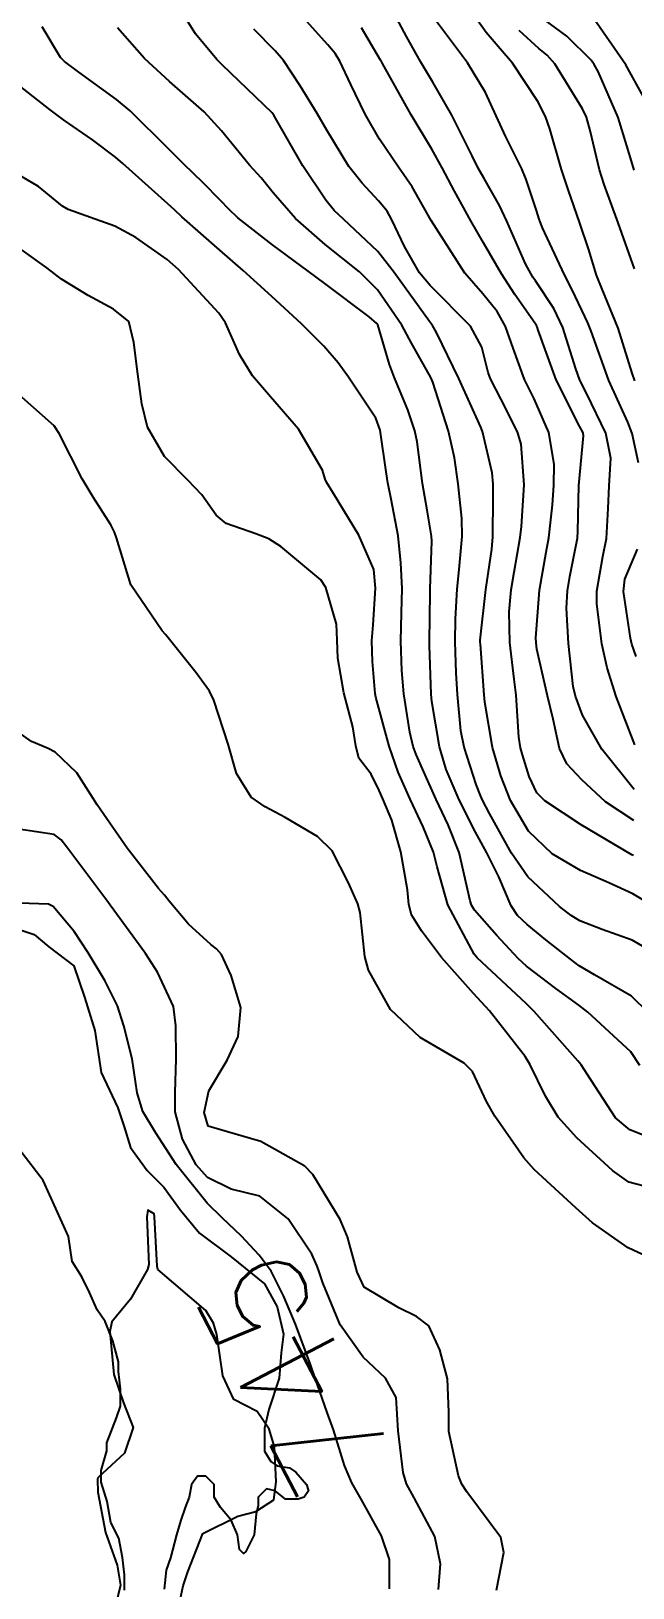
# Model space of a CAD drawing. Header units: metres. Extents: x 318500 to 325275, y 7408834 to 7428799.
# Drawn here: x 322252.1 to 322274.9, y 7422245.1 to 7422304.2 of the extents above; entities that cross this region are included whole.
import ezdxf
from ezdxf.enums import TextEntityAlignment as Align

# ---------------------------------------------------------------- set-up
doc = ezdxf.new("R2010")
doc.units = ezdxf.units.M
doc.header["$MEASUREMENT"] = 0
for name, color, linetype in [('Cotas', 45, 'Continuous'), ('Curvas de Nivel 1m', 11, 'Continuous'), ('Curvas de Nivel 5m', 15, 'Continuous'), ('Hidrografia', 140, 'Continuous'), ('Linha Férrea', 20, 'Continuous'), ('Vias Primárias', 230, 'Continuous')]:
    doc.layers.add(name, color=color, linetype=linetype)
doc.styles.add('Style-STANDARD', font='STANDARD.shx')

msp = doc.modelspace()

# ---------------------------------------------------------------- linework, layer by layer
at = {"layer": 'Curvas de Nivel 1m', "flags": 128}
for points, elevation in [([(322275.829, 7422270.917), (322274.938, 7422271.446), (322274.022, 7422271.862), (322272.951, 7422272.325), (322271.873, 7422272.966), (322270.973, 7422273.828), (322270.294, 7422274.99), (322269.93, 7422275.927), (322269.613, 7422277.001), (322269.316, 7422278.726), (322269.293, 7422279.006), (322269.154, 7422280.924), (322269.149, 7422281.009), (322269.147, 7422281.085), (322269.355, 7422283.006), (322269.58, 7422284.536), (322269.623, 7422285.002), (322269.633, 7422286.512), (322269.635, 7422287.003), (322269.593, 7422287.442), (322269.23, 7422289.009), (322269.172, 7422289.173), (322268.332, 7422291.019), (322267.48, 7422292.765), (322267.33, 7422293.029), (322267.222, 7422293.186), (322265.883, 7422295.051), (322265.262, 7422295.846), (322263.953, 7422297.08), (322263.603, 7422297.405), (322263.287, 7422297.791), (322262.409, 7422299.099), (322261.328, 7422301.001), (322261.247, 7422301.111), (322259.357, 7422302.923), (322259.14, 7422303.143), (322258.333, 7422304.119), (322257.672, 7422305.166)], 754), ([(322274.979, 7422274.224), (322273.895, 7422274.941), (322272.998, 7422275.768), (322272.431, 7422276.385), (322272.157, 7422276.963), (322271.916, 7422278.077), (322271.702, 7422278.97), (322271.299, 7422280.744), (322271.265, 7422280.977), (322271.26, 7422281.165), (322271.401, 7422282.975), (322271.654, 7422284.429), (322271.755, 7422284.97), (322271.89, 7422286.217), (322271.936, 7422286.968), (322271.953, 7422287.763), (322271.751, 7422288.971), (322271.189, 7422290.248), (322270.828, 7422290.986), (322270.397, 7422292.172), (322270.11, 7422292.997), (322269.793, 7422293.566), (322269.238, 7422294.237), (322268.556, 7422295.017), (322267.28, 7422297.03), (322266.556, 7422298.304), (322266.046, 7422299.049), (322265.316, 7422300.115), (322264.771, 7422301.068), (322264.229, 7422302.194), (322263.811, 7422303.083), (322263.643, 7422303.366), (322263.366, 7422303.694), (322262.089, 7422305.103)], 756), ([(322275.013, 7422277.109), (322274.303, 7422278.937), (322273.964, 7422280.033), (322273.766, 7422280.943), (322273.572, 7422282.459), (322273.577, 7422282.945), (322273.796, 7422284.256), (322273.936, 7422284.942), (322273.997, 7422286.081), (322274.037, 7422286.941), (322274.103, 7422287.999), (322273.908, 7422288.943), (322273.192, 7422290.442), (322272.93, 7422290.954), (322272.771, 7422291.392), (322272.276, 7422292.964), (322271.945, 7422293.677), (322271.247, 7422294.728), (322271.141, 7422294.874), (322271.074, 7422294.983), (322270.869, 7422295.373), (322270.151, 7422296.997), (322269.879, 7422297.594), (322269.296, 7422298.62), (322269.071, 7422299.012), (322268.836, 7422299.485), (322268.07, 7422301.023), (322267.349, 7422302.275), (322266.887, 7422303.037), (322266.341, 7422304.017), (322265.788, 7422305.054)], 758), ([(322275.159, 7422287.82), (322274.914, 7422288.933), (322274.749, 7422289.362), (322274.022, 7422290.942), (322273.358, 7422292.819), (322273.311, 7422292.949), (322273.232, 7422293.142), (322272.647, 7422294.362), (322272.339, 7422294.964), (322271.503, 7422296.75), (322271.415, 7422296.978), (322271.382, 7422297.079), (322271.284, 7422297.398), (322270.895, 7422298.585), (322270.722, 7422298.989), (322270.116, 7422300.2), (322269.754, 7422301.004), (322269.343, 7422301.881), (322268.666, 7422303.017), (322267.377, 7422304.737)], 759), ([(322274.983, 7422298.933), (322274.849, 7422299.4), (322274.376, 7422300.94), (322273.618, 7422302.686), (322273.474, 7422302.949), (322273.362, 7422303.109), (322272.437, 7422304.03), (322271.378, 7422304.802)], 762), ([(322275.342, 7422301.718), (322274.673, 7422302.937), (322273.378, 7422304.794)], 763), ([(322275.534, 7422266.92), (322274.889, 7422267.552), (322273.481, 7422268.365), (322272.906, 7422268.709), (322272.571, 7422268.955), (322271.64, 7422269.692), (322270.923, 7422270.276), (322270.566, 7422270.625), (322270.319, 7422270.989), (322269.851, 7422272.092), (322269.401, 7422273.003), (322268.972, 7422273.788), (322268.348, 7422275.016), (322267.857, 7422276.166), (322267.602, 7422277.024), (322267.31, 7422278.753), (322267.283, 7422279.028), (322267.219, 7422280.877), (322267.218, 7422281.029), (322267.24, 7422282.877), (322267.241, 7422283.028), (322267.308, 7422284.838), (322267.297, 7422285.028), (322267.135, 7422286.018), (322266.958, 7422287.033), (322266.748, 7422288.618), (322266.663, 7422289.038), (322266.394, 7422289.83), (322265.892, 7422291.05), (322265.701, 7422291.548), (322265.255, 7422293.059), (322265.221, 7422293.117), (322264.929, 7422293.36), (322263.243, 7422294.625), (322262.618, 7422295.096), (322261.265, 7422296.094), (322259.941, 7422297.13), (322259.599, 7422297.452), (322259.286, 7422297.779), (322258.611, 7422298.468), (322257.898, 7422299.161), (322257.309, 7422299.751), (322255.854, 7422301.185), (322255.336, 7422301.615), (322253.908, 7422302.655), (322253.358, 7422303.063), (322253.215, 7422303.222), (322252.518, 7422304.38)], 752), ([(322275.39, 7422269.399), (322274.917, 7422269.679), (322273.78, 7422270.083), (322272.925, 7422270.417), (322272.593, 7422270.621), (322272.15, 7422270.962), (322270.947, 7422272.087), (322270.329, 7422272.989), (322269.493, 7422274.491), (322269.227, 7422275.006), (322269.158, 7422275.174), (322268.996, 7422275.599), (322268.532, 7422277.015), (322268.405, 7422277.63), (322268.281, 7422279.018), (322268.232, 7422279.838), (322268.191, 7422281.019), (322268.206, 7422281.892), (322268.275, 7422283.018), (322268.349, 7422283.77), (322268.46, 7422285.017), (322268.441, 7422285.706), (322268.305, 7422287.018), (322268.174, 7422288.006), (322267.937, 7422289.022), (322267.347, 7422290.88), (322267.281, 7422291.029), (322267.201, 7422291.179), (322266.532, 7422292.359), (322266.173, 7422293.046), (322265.24, 7422294.391), (322264.559, 7422295.07), (322263.265, 7422296.108), (322262.136, 7422297.101), (322261.29, 7422298.078), (322260.823, 7422298.645), (322260.391, 7422299.124), (322259.319, 7422300.436), (322258.663, 7422301.15), (322257.347, 7422302.309), (322256.398, 7422303.18), (322255.372, 7422304.346)], 753), ([(322274.995, 7422275.409), (322273.761, 7422276.942), (322273.029, 7422278.227), (322272.766, 7422278.954), (322272.679, 7422279.322), (322272.493, 7422280.959), (322272.424, 7422282.301), (322272.464, 7422282.959), (322272.552, 7422283.505), (322272.833, 7422284.954), (322272.855, 7422285.223), (322272.889, 7422286.954), (322273.06, 7422288.842), (322273.048, 7422288.952), (322272.915, 7422289.213), (322272.023, 7422290.968), (322271.344, 7422292.863), (322271.308, 7422292.979), (322271.283, 7422293.032), (322271.231, 7422293.112), (322270.463, 7422294.216), (322269.953, 7422294.999), (322269.267, 7422296.17), (322268.785, 7422297.015), (322268.17, 7422298.143), (322267.702, 7422299.026), (322267.31, 7422299.728), (322266.527, 7422301.042), (322265.433, 7422302.985), (322265.391, 7422303.06), (322265.379, 7422303.079), (322265.361, 7422303.118), (322264.641, 7422304.34)], 757), ([(322274.996, 7422295.19), (322274.378, 7422296.939), (322273.845, 7422298.394), (322273.672, 7422298.946), (322273.322, 7422300.441), (322273.175, 7422300.952), (322273.026, 7422301.263), (322271.975, 7422302.971), (322271.688, 7422303.3), (322271.366, 7422303.558), (322270.619, 7422304.238)], 761), ([(322275.201, 7422264.925), (322274.858, 7422265.439), (322273.235, 7422266.946), (322272.884, 7422267.217), (322272.011, 7422267.846), (322270.906, 7422268.695), (322270.589, 7422268.985), (322269.775, 7422269.854), (322268.928, 7422270.821), (322268.815, 7422271.011), (322268.764, 7422271.181), (322268.345, 7422273.016), (322267.932, 7422274.064), (322267.47, 7422275.025), (322267, 7422276.072), (322266.712, 7422276.74), (322266.605, 7422277.036), (322266.475, 7422277.581), (322266.247, 7422279.042), (322266.168, 7422279.929), (322266.132, 7422281.044), (322266.159, 7422282.122), (322266.177, 7422283.044), (322266.134, 7422284.015), (322266.032, 7422285.046), (322265.761, 7422286.431), (322265.632, 7422287.053), (322265.573, 7422287.473), (322265.343, 7422289.057), (322265.177, 7422289.516), (322264.141, 7422291.076), (322263.746, 7422291.622), (322263.212, 7422292.255), (322262.358, 7422293.099), (322261.235, 7422294.139), (322260.147, 7422295.127), (322259.261, 7422295.892), (322257.815, 7422297.162), (322257.541, 7422297.425), (322257.285, 7422297.663), (322255.58, 7422299.187), (322255.304, 7422299.427), (322254.431, 7422300.085), (322253.324, 7422300.853), (322252.816, 7422301.228), (322251.347, 7422302.378)], 751), ([(322275.371, 7422260.342), (322274.793, 7422260.492), (322274.161, 7422260.936), (322272.818, 7422262.172), (322272.099, 7422262.961), (322271.621, 7422263.752), (322271.03, 7422264.977), (322270.854, 7422265.26), (322269.495, 7422267.001), (322268.89, 7422267.659), (322267.671, 7422269.022), (322266.92, 7422270.04), (322266.536, 7422270.645), (322266.437, 7422271.037), (322266.381, 7422271.596), (322266.128, 7422273.042), (322265.788, 7422274.237), (322265.445, 7422275.053), (322265.311, 7422275.373), (322264.999, 7422275.984), (322264.537, 7422276.599), (322264.418, 7422277.069), (322264.304, 7422277.787), (322263.971, 7422279.076), (322263.745, 7422280.395), (322263.717, 7422281.08), (322263.686, 7422281.691), (322263.283, 7422283.087), (322263.094, 7422283.369), (322261.578, 7422284.64), (322261.117, 7422284.934), (322260.631, 7422285.117), (322259.503, 7422285.511), (322259.127, 7422285.831), (322258.582, 7422286.596), (322258.046, 7422287.156), (322257.153, 7422288.064), (322256.516, 7422289.177), (322256.299, 7422290.063), (322256.151, 7422291.18), (322256, 7422292.394), (322255.81, 7422293.184), (322255.227, 7422293.661), (322254.265, 7422294.174), (322253.244, 7422294.796), (322252.69, 7422295.228), (322251.265, 7422296.25)], 749), ([(322275.495, 7422257.656), (322274.761, 7422257.99), (322273.411, 7422258.944), (322272.778, 7422259.515), (322271.195, 7422260.974), (322270.806, 7422261.409), (322269.7, 7422262.997), (322269.389, 7422263.555), (322268.847, 7422264.688), (322268.541, 7422265.013), (322266.864, 7422265.979), (322265.734, 7422267.047), (322264.902, 7422268.545), (322264.769, 7422269.062), (322264.592, 7422270.731), (322264.499, 7422271.066), (322264.146, 7422271.867), (322263.528, 7422273.081), (322262.968, 7422273.626), (322261.736, 7422274.345), (322260.985, 7422274.744), (322260.449, 7422275.118), (322259.894, 7422276.021), (322259.578, 7422277.131), (322259.035, 7422278.801), (322258.87, 7422279.143), (322258.356, 7422279.845), (322257.298, 7422281.167), (322257.194, 7422281.291), (322257.073, 7422281.43), (322255.88, 7422283.182), (322255.331, 7422284.974), (322255.258, 7422285.189), (322255.123, 7422285.466), (322254.449, 7422286.516), (322254.038, 7422287.207), (322253.166, 7422288.934), (322252.972, 7422289.223), (322251.193, 7422290.797)], 748), ([(322275.063, 7422280.462), (322274.901, 7422280.932), (322274.852, 7422281.152), (322274.586, 7422282.935), (322274.635, 7422283.396), (322275.114, 7422284.536)], 759), ([(322269.764, 7422244.992), (322270.037, 7422246.421), (322269.927, 7422246.99), (322268.636, 7422248.724), (322268.446, 7422249.012), (322268.323, 7422249.335), (322267.951, 7422251.017), (322267.949, 7422251.745), (322267.901, 7422253.018), (322267.614, 7422254.114), (322267.193, 7422255.025), (322266.725, 7422255.383), (322266.055, 7422255.716), (322264.742, 7422256.503), (322264.471, 7422257.064), (322264.102, 7422258.408), (322263.826, 7422259.074), (322262.795, 7422260.776), (322262.481, 7422261.093), (322260.814, 7422262.04), (322259.552, 7422262.396), (322258.822, 7422262.614), (322258.671, 7422263.142), (322258.838, 7422263.964), (322259.539, 7422265.13), (322259.962, 7422266.025), (322260.061, 7422267.122), (322259.686, 7422268.34), (322259.32, 7422269.134), (322259.132, 7422269.357), (322258.914, 7422269.52), (322258.066, 7422270.297), (322257.333, 7422271.164), (322257.159, 7422271.392), (322256.937, 7422271.649), (322255.745, 7422273.182), (322254.976, 7422274.29), (322254.609, 7422274.82), (322254.368, 7422275.199), (322253.829, 7422276.038), (322253.006, 7422276.821), (322252.747, 7422276.964), (322252.108, 7422277.234), (322251.021, 7422278.002)], 747), ([(322267.557, 7422245.02), (322267.633, 7422245.987), (322267.42, 7422247.022), (322266.632, 7422248.492), (322266.345, 7422249.034), (322266.218, 7422249.465), (322266.032, 7422251.04), (322265.953, 7422252.312), (322265.551, 7422253.047), (322264.702, 7422253.836), (322263.833, 7422255.073), (322263.165, 7422256.662), (322263.029, 7422257.086), (322262.961, 7422257.296), (322262.757, 7422257.76), (322261.85, 7422259.099), (322260.783, 7422259.959), (322259.695, 7422260.218), (322258.793, 7422260.662), (322258.365, 7422261.147), (322257.84, 7422262.129), (322257.566, 7422263.159), (322257.57, 7422263.892), (322257.599, 7422265.159), (322257.595, 7422266.434), (322257.502, 7422267.161), (322256.899, 7422268.469), (322256.437, 7422269.175), (322255.101, 7422271.016), (322254.974, 7422271.19), (322254.931, 7422271.244), (322253.448, 7422273.213), (322253.239, 7422273.491), (322252.967, 7422273.698), (322251.635, 7422273.905)], 746), ([(322257.638, 7422244.085), (322257.868, 7422245.147), (322258.05, 7422245.691), (322258.61, 7422247.14), (322259.94, 7422247.8), (322260.623, 7422247.973), (322261.307, 7422248.426), (322261.402, 7422249.102), (322261.331, 7422250.432), (322261.128, 7422251.105), (322260.677, 7422251.779), (322259.786, 7422252.228), (322259.38, 7422253.13), (322259.144, 7422254.703), (322259.023, 7422255.135), (322258.727, 7422255.617), (322256.911, 7422257.168), (322256.879, 7422257.296), (322256.785, 7422259.17), (322256.772, 7422259.284), (322256.524, 7422259.423), (322256.49, 7422259.173), (322256.566, 7422257.358), (322256.519, 7422257.172), (322255.87, 7422256.041), (322255.165, 7422255.186), (322255.079, 7422254.822), (322255.233, 7422253.185), (322255.604, 7422252.105), (322255.975, 7422251.17), (322255.636, 7422250.194), (322254.641, 7422249.268), (322254.615, 7422249.216), (322254.611, 7422249.19), (322254.633, 7422248.714), (322254.92, 7422247.185), (322255.358, 7422245.939), (322255.495, 7422245.176), (322255.315, 7422244.443)], 744)]:
    msp.add_lwpolyline(points, dxfattribs=dict(at, elevation=elevation))
at = {"layer": 'Curvas de Nivel 5m', "flags": 128}
for points, elevation in [([(322275.016, 7422290.932), (322274.917, 7422291.221), (322274.38, 7422292.938), (322273.774, 7422294.416), (322273.561, 7422294.947), (322273.264, 7422295.905), (322272.919, 7422296.955), (322272.491, 7422298.161), (322272.23, 7422298.966), (322271.789, 7422300.507), (322271.626, 7422300.976), (322271.338, 7422301.541), (322270.366, 7422302.995), (322269.907, 7422303.543), (322269.372, 7422304.171), (322268.769, 7422305.016)], 760), ([(322274.96, 7422272.9), (322274.902, 7422272.931), (322272.977, 7422274.067), (322271.604, 7422274.971), (322271.295, 7422275.278), (322270.999, 7422275.906), (322270.745, 7422276.721), (322270.673, 7422276.985), (322270.61, 7422277.392), (322270.506, 7422278.988), (322270.437, 7422279.602), (322270.264, 7422280.992), (322270.246, 7422282.157), (322270.324, 7422282.991), (322270.43, 7422283.66), (322270.66, 7422284.987), (322270.717, 7422285.395), (322270.809, 7422286.985), (322270.7, 7422288.521), (322270.561, 7422288.989), (322269.933, 7422290.254), (322269.534, 7422291.005), (322269.446, 7422291.249), (322269.212, 7422292.206), (322268.77, 7422293.015), (322267.243, 7422294.549), (322266.845, 7422295.036), (322266.268, 7422296.042), (322265.795, 7422297.052), (322265.611, 7422297.383), (322265.287, 7422297.776), (322264.663, 7422298.439), (322264.156, 7422299.077), (322263.321, 7422300.462), (322262.953, 7422301.094), (322262.311, 7422302.135), (322261.673, 7422303.107), (322261.364, 7422303.466), (322260.547, 7422304.298)], 755), ([(322275.554, 7422262.184), (322274.823, 7422262.479), (322274.283, 7422262.935), (322273.202, 7422264.591), (322272.973, 7422264.949), (322272.852, 7422265.103), (322271.191, 7422266.975), (322270.884, 7422267.278), (322269.034, 7422269.008), (322268.973, 7422269.072), (322268.911, 7422269.151), (322267.914, 7422271.02), (322267.513, 7422272.463), (322267.373, 7422273.026), (322266.974, 7422273.991), (322266.481, 7422275.038), (322266.025, 7422276.069), (322265.685, 7422277.05), (322265.178, 7422278.917), (322265.154, 7422279.058), (322265.058, 7422280.264), (322265.031, 7422281.061), (322265.076, 7422281.666), (322265.171, 7422283.059), (322265.101, 7422283.76), (322264.535, 7422285.069), (322263.569, 7422286.658), (322263.314, 7422287.088), (322263.265, 7422287.202), (322263.155, 7422287.543), (322262.251, 7422289.099), (322261.188, 7422290.32), (322260.494, 7422291.121), (322260.008, 7422291.928), (322259.48, 7422293.136), (322259.226, 7422293.507), (322257.689, 7422295.163), (322257.256, 7422295.547), (322256.07, 7422296.38), (322255.274, 7422296.812), (322254.173, 7422297.207), (322253.502, 7422297.436), (322253.284, 7422297.57), (322252.375, 7422298.318), (322251.297, 7422298.953)], 750), ([(322265.702, 7422245.043), (322265.706, 7422246.148), (322265.399, 7422247.048), (322264.631, 7422248.443), (322264.277, 7422249.065), (322263.993, 7422249.726), (322263.572, 7422251.076), (322263.339, 7422251.742), (322262.861, 7422253.087), (322262.697, 7422253.562), (322262.132, 7422255.096), (322261.688, 7422256.148), (322261.204, 7422257.105), (322260.756, 7422257.711), (322260.077, 7422258.434), (322259.353, 7422259.131), (322258.778, 7422259.686), (322257.608, 7422261.158), (322256.818, 7422262.371), (322256.337, 7422263.175), (322256.127, 7422263.887), (322255.928, 7422265.179), (322255.62, 7422266.431), (322255.377, 7422267.185), (322254.894, 7422268.151), (322254.265, 7422269.2), (322253.724, 7422270.014), (322252.927, 7422270.956), (322252.753, 7422271.048), (322250.929, 7422271.117)], 745)]:
    msp.add_lwpolyline(points, dxfattribs=dict(at, elevation=elevation))
at = {"layer": 'Hidrografia'}
for points in [[(322251.256, 7422270.218), (322252.21, 7422269.9), (322252.766, 7422269.424), (322253.719, 7422268.709), (322254.116, 7422267.518), (322254.513, 7422266.248), (322254.752, 7422264.66), (322255.387, 7422263.31), (322255.625, 7422262.596), (322255.864, 7422261.802), (322256.499, 7422260.928), (322257.135, 7422260.293), (322257.77, 7422259.42), (322258.485, 7422258.546), (322259.687, 7422257.653), (322260.958, 7422256.621), (322261.434, 7422255.748), (322261.673, 7422254.716), (322261.593, 7422254.001), (322261.514, 7422253.048), (322261.117, 7422251.857), (322260.958, 7422251.143), (322260.958, 7422250.666), (322260.958, 7422250.269), (322261.196, 7422249.872), (322261.434, 7422249.714), (322261.911, 7422249.634), (322262.149, 7422249.475), (322262.547, 7422248.999), (322262.626, 7422248.761), (322262.467, 7422248.523), (322262.229, 7422248.443), (322261.752, 7422248.443), (322261.355, 7422248.761), (322261.037, 7422248.84), (322260.719, 7422248.523), (322260.719, 7422248.205), (322260.64, 7422247.888), (322260.561, 7422247.094), (322260.243, 7422246.458), (322260.163, 7422246.379), (322260.005, 7422246.538), (322259.925, 7422247.094), (322259.687, 7422247.649), (322259.29, 7422248.126), (322259.051, 7422248.523), (322259.051, 7422248.999), (322258.734, 7422249.317), (322258.416, 7422249.317), (322258.178, 7422248.999), (322258.098, 7422248.523), (322257.939, 7422248.126), (322257.78, 7422247.649), (322257.621, 7422247.094), (322257.383, 7422246.22), (322257.224, 7422245.744), (322257.145, 7422245.029)], [(322255.641, 7422244.988), (322255.641, 7422245.574), (322255.568, 7422246.234), (322255.421, 7422246.967), (322255.128, 7422247.554), (322254.981, 7422248.36), (322254.761, 7422249.094), (322254.761, 7422249.533), (322254.976, 7422250.288), (322254.976, 7422250.582), (322255.343, 7422251.535), (322255.489, 7422251.975), (322255.489, 7422252.634), (322255.416, 7422253.294), (322255.416, 7422253.661), (322255.196, 7422254.467), (322254.902, 7422255.201), (322254.609, 7422255.64), (322254.316, 7422256.3), (322254.022, 7422256.887), (322253.655, 7422257.473), (322253.509, 7422258.426), (322252.555, 7422260.553), (322251.088, 7422262.459)]]:
    msp.add_lwpolyline(points, dxfattribs=at)
at = {"layer": 'Linha Férrea'}
for points in [[(322143.825, 7422393.254, 0.177055), (322348.62, 7422102.056), (322434.806, 7422041.149, -0.110991), (322629.993, 7421830.678), (322682.61, 7421743.599), (322746.773, 7421641.593), (322762.264, 7421616.034), (322784.09, 7421580.598, 0.089131), (322895.412, 7421449.131), (322994.737, 7421367.338, -0.08158), (323134.171, 7421212.836), (323192.504, 7421114.159, 0.09806), (323348.116, 7420944.919), (323507.932, 7420825.984), (323699.619, 7420681.705), (323733.067, 7420655.668, -0.104587), (323843.705, 7420529.863, -0.339852), (323771.4, 7420065.587)], [(323771.4, 7420065.587, 0.339852), (323843.705, 7420529.863, 0.104587), (323733.067, 7420655.668), (323699.619, 7420681.705), (323507.932, 7420825.984), (323348.116, 7420944.919, -0.09806), (323192.504, 7421114.159), (323134.171, 7421212.836, 0.08158), (322994.737, 7421367.338), (322895.412, 7421449.131, -0.089131), (322784.09, 7421580.598), (322762.264, 7421616.034), (322746.773, 7421641.593), (322682.61, 7421743.599), (322629.993, 7421830.678, 0.110991), (322434.806, 7422041.149), (322348.62, 7422102.056, -0.177055), (322143.825, 7422393.254)], [(322140.246, 7422392.292, 0.177815), (322346.493, 7422099.021), (322440.925, 7422031.999, -0.098061), (322613.888, 7421848.216), (322683.948, 7421733.892), (322746.506, 7421634.335), (322780.475, 7421578.692, 0.094269), (322901.272, 7421438.87), (322999.189, 7421358.366, -0.08072), (323136.386, 7421201.409), (323184.599, 7421119.369, 0.102464), (323355.759, 7420933.913), (323510.091, 7420819.318), (323694.288, 7420680.697, -0.007988), (323738.117, 7420646.682, -0.098634), (323840.146, 7420527.887, -0.339824), (323768.602, 7420068.543)], [(323768.602, 7420068.543, 0.339824), (323840.146, 7420527.887, 0.098634), (323738.117, 7420646.682, 0.007988), (323694.288, 7420680.697), (323510.091, 7420819.318), (323355.759, 7420933.913, -0.102464), (323184.599, 7421119.369), (323136.386, 7421201.409, 0.08072), (322999.189, 7421358.366), (322901.272, 7421438.87, -0.094269), (322780.475, 7421578.692), (322746.506, 7421634.335), (322683.948, 7421733.892), (322613.888, 7421848.216, 0.098061), (322440.925, 7422031.999), (322346.493, 7422099.021, -0.177815), (322140.246, 7422392.292)]]:
    msp.add_lwpolyline(points, format="xyb", dxfattribs=at)
at = {"layer": 'Vias Primárias'}
for points in [[(323715.644, 7420145.548, 0), (323709.04, 7420132.939)], [(323831.088, 7420001.787, 0), (323833.844, 7420008.443, 0.220888)]]:
    msp.add_lwpolyline(points, format="xyb", dxfattribs=at)

# ---------------------------------------------------------------- texts
at = {"layer": 'Cotas', "style": 'Style-STANDARD'}
msp.add_text('745', height=4, rotation=117.59345, dxfattribs=at).set_placement((322262.032, 7422253.2, 745), align=Align.MIDDLE_CENTER)

doc.saveas('drawing.dxf')
